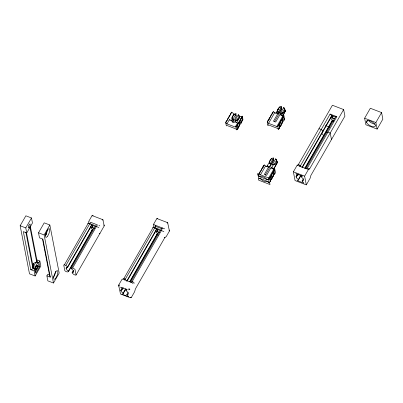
<?xml version="1.0" encoding="UTF-8"?>
<svg xmlns="http://www.w3.org/2000/svg" width="403" height="403" viewBox="0 0 403 403"><rect width="100%" height="100%" fill="white"/><g stroke="black" fill="none" stroke-linecap="round" stroke-linejoin="round"><path stroke-width="0.6" d="M45.181 235.755L46.461 234.259L46.622 232.425A4.307 3.662 -11 0 0 46.557 231.952M238.984 116.326L239.987 116.709L242.309 116.185L241.926 117.656L240.787 118.84L240.4 120.311L239.266 121.494L238.878 122.965L237.745 124.149L237.357 125.62L236.223 126.804L235.226 127.026L226.98 123.867L229.372 119.691L232.375 120.84L232.541 121.716L233.685 119.434L232.944 119.847C230.546 117.933 233.408 113.5 236.062 113.827L235.659 115.983L236.239 115.273L236.405 116.15L232.818 122.401M239.427 117.308L239.181 115.852L238.309 114.689L235.105 120.27L235.191 120.709C237.397 121.021 239.266 119.097 239.422 117.001M270.841 163.306A2.534 2.156 -11 0 0 271.123 163.799L270.342 163.996C267.95 162.087 270.806 157.649 273.461 157.976L273.103 160.354M278.831 111.999A2.534 2.156 -11 0 0 279.118 112.492L278.332 112.684C275.939 110.775 278.795 106.337 281.45 106.664L281.093 109.042M276.826 161.457L276.579 160.001L275.707 158.837L272.509 164.419L272.589 164.857C274.796 165.17 276.67 163.245 276.826 161.15M284.82 110.15L284.568 108.689L283.702 107.525L280.498 113.112L280.584 113.545C282.79 113.863 284.659 111.933 284.815 109.843M273.33 164.444L273.269 164.867L273.189 164.429L272.509 164.419M32.729 267.018L33.278 266.061L33.756 263.134M234.319 114.336L231.816 112.165L230.682 113.349L230.294 114.82L229.161 115.999L228.773 117.469L227.64 118.653L227.252 120.124L226.113 121.308L225.73 122.779L226.325 125.837L227.322 125.615L235.564 128.774L236.818 129.862L237.951 128.678L238.339 127.207L237.745 124.149M238.339 127.207L239.473 126.023L239.861 124.552L239.266 121.494M239.861 124.552L240.994 123.368L241.382 121.897L240.787 118.84M241.382 121.897L242.52 120.719L242.903 119.248L242.309 116.185L236.223 126.804L236.818 129.862L238.949 126.144M277.652 113.873L274.655 112.724L273.4 111.641L272.267 112.82L271.879 114.291L270.745 115.475L270.358 116.946L269.224 118.129L268.836 119.6L267.698 120.784L267.315 122.255L267.909 125.313L268.907 125.091L277.148 128.25L278.402 129.338L279.536 128.154L279.924 126.683L279.329 123.625L280.463 122.441L280.851 120.971L281.984 119.787L282.372 118.316L283.51 117.132L283.893 115.661L282.896 115.888L279.899 114.739L275.712 122.033L273.466 121.172L277.652 113.873L278.584 113.419L281.626 108.115A2.957 2.514 -11 0 0 281.274 108.004M267.909 125.313L268.166 124.331M272.912 159.24A2.957 2.514 -11 0 1 273.637 159.422L269.451 166.721L268.519 167.174L265.522 166.026L264.272 164.938L263.134 166.122L262.746 167.593L261.612 168.776L261.225 170.247L260.091 171.431L259.703 172.902L258.57 174.081M279.536 128.154L278.941 125.096L279.329 123.625M279.924 126.683L281.057 125.499L282.055 122.965M280.851 120.971L281.445 124.028L282.579 122.844L282.966 121.374L282.372 118.316M282.966 121.374L284.105 120.19L284.488 118.719L283.893 115.661L277.808 126.275L278.402 129.338L280.533 125.62M264.272 164.938L258.182 175.552L258.776 178.615L259.774 178.388L268.015 181.552L269.269 182.635L270.403 181.451L269.809 178.393L270.196 176.922L271.33 175.738L271.718 174.267L272.856 173.083L273.239 171.613L274.378 170.434L274.76 168.963L273.768 169.184L270.766 168.036L266.579 175.335L264.333 174.474L268.519 167.174M270.403 181.451L270.791 179.98L270.196 176.922M270.791 179.98L271.924 178.796L272.312 177.33L271.718 174.267M272.312 177.33L273.451 176.146L273.833 174.675L273.239 171.613M273.833 174.675L274.972 173.492L275.355 172.021L274.76 168.963L268.675 179.577L269.269 182.635M156.671 218.854L157.8 218.476L156.671 218.854L153.402 224.552L153.911 224.673L153.17 227.428L123.867 278.513L123.046 278.936M162.152 227.836L161.412 230.587L163.905 231.609M94.64 228.274L91.99 227.257L92.781 225M159.633 232.329L156.984 231.312L157.775 229.055M334.858 118.734L332.208 117.716L332.802 116.024M46.657 232.743L46.783 232.43A4.645 1.451 -69 0 0 47.378 230.214M275.778 113.157L278.73 108.382M20.15 225.756L25.857 215.806L31.479 217.963L32.457 222.985L26.749 232.939L23.339 231.629L30.729 269.647L34.139 270.957L35.116 275.984L29.495 273.828L20.15 225.756L25.772 227.912L26.749 232.939M25.772 227.912L31.479 217.963M46.879 275.843L50.289 277.148L42.899 239.13L39.489 237.82L38.512 232.798L44.219 222.844L49.841 225L59.186 273.073L53.478 283.022L47.856 280.866L46.879 275.843L47.791 274.252L48.849 274.514L49.473 273.425M53.478 283.022L44.134 234.954L49.841 225M45.413 234.667L46.622 232.561M30.729 269.647L32.986 268.897L33.399 268.176L26.487 232.612M30.26 226.033L37.172 261.597L36.764 262.318L34.608 262.801A4.307 3.662 -11 0 0 32.754 265.224M34.129 268.872L37.877 262.333L38.935 262.6L39.696 266.529L35.817 273.299L35.051 269.365L33.736 268.544L32.799 266.942L33.162 267.083L35.58 262.867L35.212 262.731M34.139 270.957L35.051 269.365M38.935 262.6L39.847 261.003L36.436 259.698L37.172 261.597M35.207 272.257L38.643 266.267L37.877 262.333L36.764 262.318L29.968 227.363M35.116 275.984L40.824 266.03L39.847 261.003M91.889 215.892L93.017 215.514L91.889 215.892L88.62 221.59L89.128 221.71L64.394 264.836L63.729 264.988L64.833 270.67L65.669 271.395L67.165 271.97L68.495 271.667L92.468 229.871L92.373 229.357L90.368 227.363M68.495 271.667L68.394 271.159A4.226 1.793 29.8 0 1 66.394 269.159L66.152 268.544A4.226 1.793 29.8 0 1 67.659 267.37L67.563 266.862L65.891 265.411L90.63 222.29L97.375 224.874L72.636 268L71.306 268.297L71.407 268.811A4.226 1.793 29.8 0 1 73.648 271.421L73.633 271.934A4.226 1.793 29.8 0 1 72.142 272.594L72.243 273.103L73.91 274.554L75.411 275.128L76.076 274.977L104.236 225.881L102.76 219.252L102.297 219.479L92.554 215.741M66.152 268.544L66.777 267.461M66.248 268.786L67.387 266.791M67.563 266.862L91.536 225.065L89.864 223.615L96.609 226.199L95.284 226.501L91.536 225.065L91.632 225.574L67.659 267.37M91.99 227.257L92.599 226.189M68.394 271.159L92.373 229.357M71.306 268.297L95.284 226.501M72.142 272.594L73.386 270.423M72.555 272.564L73.175 271.476M124.774 280.125L155.618 226.34L155.407 225.247L154.666 228.002L152.661 227.302M128.109 292.392L126.859 294.563L128.673 296.739L121.928 294.155L123.212 293.636L123.111 293.127A4.226 1.793 29.8 0 1 121.112 291.127L120.875 290.513L121.807 288.886M120.965 290.749L121.887 289.137M120.875 290.513A4.226 1.793 29.8 0 1 122.376 289.339L122.28 288.83L122.9 287.742M126.638 281.229L156.525 229.116L154.858 227.67L161.603 230.254L132.113 281.672L130.95 282.241M122.376 289.339L123.313 287.712M127.051 281.198L156.626 229.629L156.525 229.116M156.984 231.312L157.9 229.71M123.111 293.127L125.58 288.82M129.595 281.828L157.361 233.413L155.357 231.418M123.212 293.636L126.013 288.75M130.063 281.692L157.462 233.926L157.361 233.413M126.859 294.563A4.226 1.793 29.8 0 0 128.35 293.903L128.366 293.389A4.226 1.793 29.8 0 0 126.124 290.775L126.028 290.266L126.648 289.178M130.698 282.125L160.273 230.556L161.603 230.254M231.816 112.165L225.73 122.779L226.98 123.867M126.96 295.072L127.585 293.989M234.234 114.104L231.952 118.084L231.871 117.747M231.352 120.603L232.274 118.991M232.944 119.847L232.858 119.409L236.062 113.827M232.375 120.84L231.881 121.696L234.128 122.562L234.622 121.701L237.619 122.85L235.226 127.026M133.126 283.813L132.446 282.815L122.703 279.078L121.882 279.501L118.613 285.198L120.512 294.019L130.255 297.752L131.388 297.374L134.652 291.681L135.393 288.926L165.008 237.291L164.187 237.715L166.172 236.727L169.441 231.03L167.542 222.214L167.079 222.441L157.331 218.703M235.085 122.059L235.977 120.512A2.534 2.156 -11 0 0 236.621 120.376M235.105 120.27L236.934 119.993L239.216 116.014M236.596 122.613L239.987 116.709M240.772 122.96L242.903 119.248M273.4 111.641L267.315 122.255L268.564 123.343L276.811 126.502L277.808 126.275L278.941 125.096M268.564 123.343L274.655 112.724M279.627 106.941L277.345 110.926L277.259 110.588M278.332 112.684L278.246 112.251L281.45 106.664M274.418 121.847L281.798 108.986L281.626 108.115M279.899 114.739L280.831 114.286L281.365 113.354A2.534 2.156 -11 0 0 282.009 113.218M280.498 113.112L282.322 112.835L284.604 108.85M282.574 116.029L285.435 110.684A2.957 2.514 -11 0 0 284.78 109.535M283.042 115.585L285.475 110.966M276.811 126.502L282.896 115.888M283.878 119.782L284.488 118.719M260.348 175.048L265.522 166.026M266.695 166.746L271.637 158.253M270.342 163.996L270.257 163.558L273.461 157.976M265.28 175.159L273.808 160.298L273.637 159.422M270.766 168.036L271.698 167.583L273.375 164.661M273.189 164.429L274.332 164.142L276.614 160.162M273.441 169.331L277.445 161.991A2.957 2.514 -11 0 0 276.785 160.847M268.589 178.207L273.768 169.184M273.889 168.917L277.521 162.55M270.181 181.043L274.443 173.612M293.374 171.829L297.182 165.195L298.346 164.631L332.404 105.248L343.643 109.561L344.918 116.114L310.859 175.491L310.119 178.247L306.315 184.881L295.072 180.569L293.374 171.829L304.618 176.141L306.315 184.881M299.998 166.525L330.082 114.074L336.827 116.658L307.338 168.076L306.174 168.64M303.333 178.791L302.089 180.967L303.897 183.143L297.152 180.559L298.437 180.04L298.341 179.526A4.226 1.793 29.8 0 1 296.336 177.532L296.099 176.917L297.036 175.28M296.19 177.154L297.117 175.542M296.099 176.917A4.226 1.793 29.8 0 1 297.605 175.743L297.505 175.234L298.124 174.146M301.862 167.633L331.755 115.52L330.082 114.074M297.605 175.743L298.537 174.116M302.275 167.603L331.85 116.034L331.755 115.52L335.503 116.956L336.827 116.658M332.208 117.716L333.125 116.114M298.341 179.526L300.809 175.224M304.819 168.232L332.399 120.149A4.252 2.05 35.5 0 1 330.551 117.872M298.437 180.04L301.253 175.139M305 168.6L332.687 120.326M302.089 180.967A4.226 1.793 29.8 0 0 303.575 180.307L303.59 179.788A4.226 1.793 29.8 0 0 301.348 177.179L301.253 176.67L301.872 175.582M305.922 168.525L335.503 116.956M304.618 176.141L308.421 169.507L309.585 168.938L343.643 109.561M364.624 118.22L370.332 108.266L381.576 112.578L382.85 119.132L377.143 129.086L365.899 124.774L364.624 118.22L375.868 122.532L377.143 129.086M366.569 122.401L367.788 120.28M375.868 122.532L381.576 112.578M266.459 166.721L267.204 165.86L269.451 166.721M269.809 178.393L268.675 179.577L267.678 179.798L259.431 176.64L258.182 175.552M233.433 115.006L234.496 114.457L234.41 114.024M270.74 159.694L271.033 159.533M99.193 233.664L100.015 233.236M299.429 166.056L300.593 165.492L298.346 164.631M124.205 279.652L125.368 279.088L123.867 278.513M130.255 297.752L131.388 297.374M301.253 176.67L302.537 176.151L295.792 173.567L297.505 175.234M126.028 290.266L127.313 289.747L120.568 287.163L122.28 288.83M282.322 112.835L283.299 112.8M236.934 119.993L237.906 119.963M274.332 164.142L275.304 164.112M272.64 168.756L273.949 168.444L271.698 167.583M277.526 162.575L277.486 162.278M279.072 112.271L277.889 112.266L277.38 111.087L277.466 111.52M271.083 163.583L269.899 163.573L269.385 162.394L269.471 162.832M283.062 112.326L283.737 112.341M38.643 266.267L39.696 266.529M87.673 223.247L89.678 223.947M334.087 120.623L332.399 120.149L332.495 120.658L333.568 121.071M330.44 117.444L334.419 118.971M331.921 120.845L333.608 121.489M325.543 125.585L329.578 127.131M282.563 112.724L283.102 112.83M318.959 128.683L321.206 129.544L322.879 130.995L322.974 131.504M276.332 112.558L278.584 113.419M280.831 114.286L283.077 115.147L281.773 115.454L282.105 115.918M237.171 119.882L237.715 119.988M307.338 168.076L309.585 168.938M297.182 165.195L308.421 169.507M153.911 224.673L164.646 228.859M155.618 226.34L162.364 228.929M155.593 228.758L160.273 230.556M155.215 231.04L159.195 232.566M156.696 234.44L158.379 235.085M96.423 226.531L98.911 227.559M90.222 226.985L94.77 228.733M91.703 230.385L92.826 230.818M38.512 232.798L44.134 234.954M132.113 281.672L133.61 282.246L134.29 283.249M64.394 264.836L65.891 265.411M72.636 268L74.973 269.3L76.076 274.977M33.278 266.061L34.275 266.443M98.871 225.448L99.863 225.897M229.372 119.691L230.209 120.416M167.079 222.441L167.91 223.161M102.297 219.479L103.133 220.199M284.835 109.954L283.702 107.525M277.803 111.827L278.246 112.251M276.846 161.26L275.707 158.837M232.073 118.684L231.987 118.245L232.858 119.409M269.814 163.134L270.257 163.558M281.969 112.996L282.231 113.349L282.15 112.916M236.581 120.159L236.843 120.512L236.757 120.074M321.649 133.146L323.81 135.801M169.069 230.078L169.441 231.03M103.868 224.929L104.236 225.881M50.289 277.148L49.549 275.249L42.517 239.07M285.51 111.243L285.52 111.268A2.957 2.514 -11 0 0 285.178 110.664M269.269 161.9L269.35 162.233M239.447 117.112L239.181 115.852M331.478 139.549L330.203 132.995L327.951 132.134L326.626 132.431L326.722 132.945M284.568 108.689L284.654 109.127M284.145 107.949L284.231 108.387M283.51 117.132L284.105 120.19M280.77 106.654L280.856 107.092M281.178 113.122L281.264 113.555M279.798 106.86L279.884 107.299M281.984 119.787L282.579 122.844M280.463 122.441L281.057 125.499M269.224 118.129L269.461 119.353M276.579 160.001L276.665 160.439M276.151 159.256L276.236 159.694M274.156 164.222L274.242 164.661M274.378 170.434L274.972 173.492M272.856 173.083L273.451 176.146M271.33 175.738L271.924 178.796M263.134 166.122L263.371 167.346M241.926 117.656L242.52 120.719M240.4 120.311L240.994 123.368M238.752 115.107L238.838 115.545L238.309 114.689M238.878 122.965L239.473 126.023M235.382 113.817L235.468 114.251M237.357 125.62L237.951 128.678M235.785 120.28L235.871 120.719M232.415 118.986L232.501 119.424M46.295 232.491L46.652 234.329M25.837 232.103L32.986 268.897M235.528 114.83L235.659 115.983M375.097 124.129A5.068 2.151 29.8 0 1 368.765 120.814M276.216 160.434A2.957 2.514 -11 0 1 276.518 160.626M273.451 160.187A2.957 2.514 -11 0 1 273.808 160.298M276.957 161.719A2.957 2.514 -11 0 1 277.375 162.253M284.206 109.127A2.957 2.514 -11 0 1 284.508 109.314M283.475 112.059A2.534 2.156 -11 0 1 282.604 112.941M281.445 108.875A2.957 2.514 -11 0 1 281.798 108.986M35.796 266.63A2.111 0.66 -69 0 1 35.187 268.121M55.629 271.224A4.645 1.451 -69 0 1 53.398 277.39M375.379 125.378L375.359 125.998A5.068 2.151 29.8 0 1 371.395 126.275A5.068 2.151 29.8 0 1 366.675 122.663L366.387 121.928A5.068 2.151 29.8 0 1 370.372 121.031A5.068 2.151 29.8 0 1 375.379 125.378M119.278 285.052L118.986 286.15L118.613 285.198L119.278 285.052M129.02 288.785L128.728 289.888L129.857 289.51L129.02 288.785M259.814 178.605L258.484 178.907L258.741 180.217L269.985 184.529L269.728 183.214L267.184 181.431A4.226 1.793 29.8 0 1 265.103 181.577L264.151 181.279A4.226 1.793 29.8 0 1 260.691 178.942L259.814 178.605M268.962 179.285L267.632 179.582L266.756 179.244A4.226 1.793 29.8 0 0 264.282 177.355L263.3 176.912A4.226 1.793 29.8 0 0 260.267 176.756L257.724 174.973L257.467 173.663L268.71 177.97L268.962 179.285M36.346 269.053A2.111 0.66 -69 0 0 37.247 265.683A2.111 0.66 -69 0 0 35.56 267.97A2.111 0.66 -69 0 0 36.346 269.053M36.335 269.35A2.534 0.791 -69 0 0 37.424 265.305A2.534 0.791 -69 0 0 35.399 268.05A2.534 0.791 -69 0 0 36.335 269.35M29.177 227.478A2.111 0.66 -69 0 0 30.084 224.108A2.111 0.66 -69 0 0 28.396 226.395A2.111 0.66 -69 0 0 29.177 227.478M55.644 278.251A4.645 1.451 -69 0 0 57.639 270.841A4.645 1.451 -69 0 0 53.926 275.869A4.645 1.451 -69 0 0 55.644 278.251M47.494 236.299A4.645 1.451 -69 0 0 49.483 228.889A4.645 1.451 -69 0 0 45.771 233.916A4.645 1.451 -69 0 0 47.494 236.299"/></g></svg>
